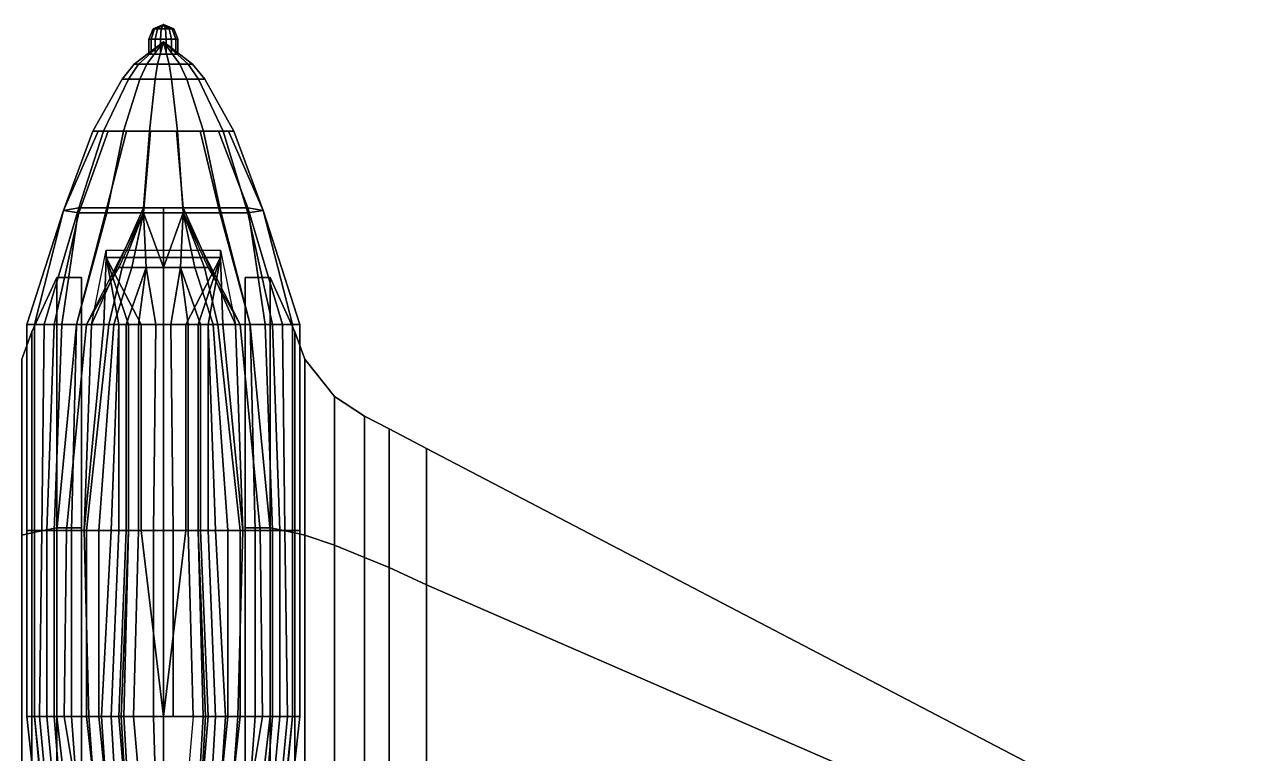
# Model space of a CAD drawing. Header units: millimetres. Extents: x -4.6 to 4.6, y -2.9 to 16.8.
# Drawn here: x -0.56 to 4.37, y 0 to 2.94 of the extents above; entities that cross this region are included whole.
import ezdxf

# ---------------------------------------------------------------- set-up
doc = ezdxf.new("R2010")
doc.units = ezdxf.units.MM
doc.layers.add('wing1', color=5, linetype='Continuous')
doc.layers.add('wing2', color=1, linetype='Continuous')

msp = doc.modelspace()

# ---------------------------------------------------------------- linework, layer by layer
for points in [[(-0.0416, 2.9224, 0.0417), (-0.0588, 2.88, 0.0383), (-0.0499, 2.88, 0.0833), (-0.0353, 2.9224, 0.0736)], [(-0.0236, 2.9224, 0.0147), (-0.0333, 2.88, 0.0001), (-0.0588, 2.88, 0.0383), (-0.0416, 2.9224, 0.0417)], [(-0.0353, 2.9224, 0.0736), (-0.0499, 2.88, 0.0833), (-0.0117, 2.88, 0.1088), (-0.0083, 2.9224, 0.0916)], [(0, 2.94, 0.05), (-0.0416, 2.9224, 0.0417), (-0.0353, 2.9224, 0.0736), (0, 2.94, 0.05)], [(0, 2.94, 0.05), (-0.0236, 2.9224, 0.0147), (-0.0416, 2.9224, 0.0417), (0, 2.94, 0.05)], [(0, 2.94, 0.05), (-0.0353, 2.9224, 0.0736), (-0.0083, 2.9224, 0.0916), (0, 2.94, 0.05)], [(0.0083, 2.9224, 0.0084), (0.0117, 2.88, -0.0088), (-0.0333, 2.88, 0.0001), (-0.0236, 2.9224, 0.0147)], [(0, 2.94, 0.05), (0.0083, 2.9224, 0.0084), (-0.0236, 2.9224, 0.0147), (0, 2.94, 0.05)], [(-0.0083, 2.9224, 0.0916), (-0.0117, 2.88, 0.1088), (0.0333, 2.88, 0.0999), (0.0236, 2.9224, 0.0853)], [(0, 2.94, 0.05), (-0.0083, 2.9224, 0.0916), (0.0236, 2.9224, 0.0853), (0, 2.94, 0.05)], [(0, 2.94, 0.05), (0.0236, 2.9224, 0.0853), (0.0416, 2.9224, 0.0583), (0, 2.94, 0.05)], [(0, 2.94, 0.05), (0.0416, 2.9224, 0.0583), (0.0353, 2.9224, 0.0264), (0, 2.94, 0.05)], [(0, 2.94, 0.05), (0.0353, 2.9224, 0.0264), (0.0083, 2.9224, 0.0084), (0, 2.94, 0.05)], [(0.0353, 2.9224, 0.0264), (0.0499, 2.88, 0.0167), (0.0117, 2.88, -0.0088), (0.0083, 2.9224, 0.0084)], [(0.0236, 2.9224, 0.0853), (0.0333, 2.88, 0.0999), (0.0588, 2.88, 0.0617), (0.0416, 2.9224, 0.0583)], [(0.0416, 2.9224, 0.0583), (0.0588, 2.88, 0.0617), (0.0499, 2.88, 0.0167), (0.0353, 2.9224, 0.0264)], [(0, 2.87, 0.05), (-0.0999, 2.78, -0.0168), (-0.1179, 2.78, 0.0735), (0, 2.87, 0.05)], [(0, 2.87, 0.05), (-0.1179, 2.78, 0.0735), (-0.0668, 2.78, 0.1499), (0, 2.87, 0.05)], [(0, 2.87, 0.05), (-0.0235, 2.78, -0.0679), (-0.0999, 2.78, -0.0168), (0, 2.87, 0.05)], [(0, 2.87, 0.05), (-0.0668, 2.78, 0.1499), (0.0235, 2.78, 0.1679), (0, 2.87, 0.05)], [(-0.0588, 2.82, 0.0617), (-0.0333, 2.82, 0.0999), (-0.0333, 2.88, 0.0999), (-0.0588, 2.88, 0.0617)], [(-0.0499, 2.82, 0.0167), (-0.0588, 2.82, 0.0617), (-0.0588, 2.88, 0.0617), (-0.0499, 2.88, 0.0167)], [(-0.0117, 2.82, -0.0088), (-0.0499, 2.82, 0.0167), (-0.0499, 2.88, 0.0167), (-0.0117, 2.88, -0.0088)], [(-0.0333, 2.82, 0.0999), (0.0117, 2.82, 0.1088), (0.0117, 2.88, 0.1088), (-0.0333, 2.88, 0.0999)], [(0, 2.87, 0.05), (0.0668, 2.78, -0.0499), (-0.0235, 2.78, -0.0679), (0, 2.87, 0.05)], [(0.0333, 2.82, 0.0001), (-0.0117, 2.82, -0.0088), (-0.0117, 2.88, -0.0088), (0.0333, 2.88, 0.0001)], [(0, 2.87, 0.05), (0.1179, 2.78, 0.0265), (0.0668, 2.78, -0.0499), (0, 2.87, 0.05)], [(0, 2.87, 0.05), (0.0235, 2.78, 0.1679), (0.0999, 2.78, 0.1168), (0, 2.87, 0.05)], [(0, 2.87, 0.05), (0.0999, 2.78, 0.1168), (0.1179, 2.78, 0.0265), (0, 2.87, 0.05)], [(0.0117, 2.82, 0.1088), (0.0499, 2.82, 0.0833), (0.0499, 2.88, 0.0833), (0.0117, 2.88, 0.1088)], [(0.0588, 2.82, 0.0383), (0.0333, 2.82, 0.0001), (0.0333, 2.88, 0.0001), (0.0588, 2.88, 0.0383)], [(0.0499, 2.82, 0.0833), (0.0588, 2.82, 0.0383), (0.0588, 2.88, 0.0383), (0.0499, 2.88, 0.0833)], [(-0.0999, 2.78, -0.0168), (-0.1413, 2.72, -0.0444), (-0.1667, 2.72, 0.0832), (-0.1179, 2.78, 0.0735)], [(-0.1179, 2.78, 0.0735), (-0.1667, 2.72, 0.0832), (-0.0944, 2.72, 0.1913), (-0.0668, 2.78, 0.1499)], [(-0.0235, 2.78, -0.0679), (-0.0332, 2.72, -0.1167), (-0.1413, 2.72, -0.0444), (-0.0999, 2.78, -0.0168)], [(-0.0668, 2.78, 0.1499), (-0.0944, 2.72, 0.1913), (0.0332, 2.72, 0.2167), (0.0235, 2.78, 0.1679)], [(0.0668, 2.78, -0.0499), (0.0944, 2.72, -0.0913), (-0.0332, 2.72, -0.1167), (-0.0235, 2.78, -0.0679)], [(0.0235, 2.78, 0.1679), (0.0332, 2.72, 0.2167), (0.1413, 2.72, 0.1444), (0.0999, 2.78, 0.1168)], [(0.1179, 2.78, 0.0265), (0.1667, 2.72, 0.0168), (0.0944, 2.72, -0.0913), (0.0668, 2.78, -0.0499)], [(0.0999, 2.78, 0.1168), (0.1413, 2.72, 0.1444), (0.1667, 2.72, 0.0168), (0.1179, 2.78, 0.0265)], [(-0.2844, 2.51, 0.1066), (-0.1611, 2.51, 0.2911), (-0.0944, 2.72, 0.1913), (-0.1667, 2.72, 0.0832)], [(-0.2411, 2.51, -0.1111), (-0.2844, 2.51, 0.1066), (-0.1667, 2.72, 0.0832), (-0.1413, 2.72, -0.0444)], [(-0.0566, 2.51, -0.2344), (-0.2411, 2.51, -0.1111), (-0.1413, 2.72, -0.0444), (-0.0332, 2.72, -0.1167)], [(-0.1611, 2.51, 0.2911), (0.0566, 2.51, 0.3344), (0.0332, 2.72, 0.2167), (-0.0944, 2.72, 0.1913)], [(0.1611, 2.51, -0.1911), (-0.0566, 2.51, -0.2344), (-0.0332, 2.72, -0.1167), (0.0944, 2.72, -0.0913)], [(0.0566, 2.51, 0.3344), (0.2411, 2.51, 0.2111), (0.1413, 2.72, 0.1444), (0.0332, 2.72, 0.2167)], [(0.2844, 2.51, -0.0066), (0.1611, 2.51, -0.1911), (0.0944, 2.72, -0.0913), (0.1667, 2.72, 0.0168)], [(0.2411, 2.51, 0.2111), (0.2844, 2.51, -0.0066), (0.1667, 2.72, 0.0168), (0.1413, 2.72, 0.1444)], [(-0.4021, 2.19, 0.13), (-0.3409, 2.18, 0.2778), (-0.2228, 2.51, 0.1989), (-0.2844, 2.51, 0.1066)], [(-0.3409, 2.2, -0.1778), (-0.4021, 2.19, -0.03), (-0.2628, 2.51, -0.0023), (-0.2411, 2.51, -0.1111)], [(-0.4021, 2.19, -0.03), (-0.4021, 2.19, 0.13), (-0.2844, 2.51, 0.1066), (-0.2628, 2.51, -0.0023)], [(-0.3409, 2.18, 0.2778), (-0.2278, 2.18, 0.3909), (-0.1611, 2.51, 0.2911), (-0.2228, 2.51, 0.1989)], [(-0.2278, 2.2, -0.2909), (-0.3409, 2.2, -0.1778), (-0.2411, 2.51, -0.1111), (-0.1489, 2.51, -0.1728)], [(-0.2278, 2.18, 0.3909), (-0.08, 2.18, 0.4521), (-0.0523, 2.51, 0.3128), (-0.1611, 2.51, 0.2911)], [(-0.08, 2.2, -0.3521), (-0.2278, 2.2, -0.2909), (-0.1489, 2.51, -0.1728), (-0.0566, 2.51, -0.2344)], [(-0.08, 2.18, 0.4521), (0.08, 2.18, 0.4521), (0.0566, 2.51, 0.3344), (-0.0523, 2.51, 0.3128)], [(0.08, 2.2, -0.3521), (-0.08, 2.2, -0.3521), (-0.0566, 2.51, -0.2344), (0.0523, 2.51, -0.2128)], [(0.2278, 2.2, -0.2909), (0.08, 2.2, -0.3521), (0.0523, 2.51, -0.2128), (0.1611, 2.51, -0.1911)], [(0.08, 2.18, 0.4521), (0.2278, 2.18, 0.3909), (0.1489, 2.51, 0.2728), (0.0566, 2.51, 0.3344)], [(0.2278, 2.18, 0.3909), (0.3409, 2.18, 0.2778), (0.2411, 2.51, 0.2111), (0.1489, 2.51, 0.2728)], [(0.3409, 2.2, -0.1778), (0.2278, 2.2, -0.2909), (0.1611, 2.51, -0.1911), (0.2228, 2.51, -0.0989)], [(0.4021, 2.19, -0.03), (0.3409, 2.2, -0.1778), (0.2228, 2.51, -0.0989), (0.2844, 2.51, -0.0066)], [(0.3409, 2.18, 0.2778), (0.4021, 2.19, 0.13), (0.2628, 2.51, 0.1023), (0.2411, 2.51, 0.2111)], [(0.4021, 2.19, 0.13), (0.4021, 2.19, -0.03), (0.2844, 2.51, -0.0066), (0.2628, 2.51, 0.1023)], [(-0.55, 1.73, -0.06), (-0.55, 1.73, 0.02), (-0.4021, 2.19, 0.13), (-0.4021, 2.19, -0.03)], [(-0.55, 1.73, 0.02), (-0.52, 1.73, 0.16), (-0.4021, 2.19, 0.13)], [(-0.52, 1.73, -0.17), (-0.55, 1.73, -0.06), (-0.4021, 2.19, -0.03)], [(-0.48, 1.73, -0.25), (-0.52, 1.73, -0.17), (-0.4021, 2.19, -0.03), (-0.3409, 2.2, -0.1778)], [(-0.52, 1.73, 0.16), (-0.44, 1.73, 0.31), (-0.3409, 2.18, 0.2778), (-0.4021, 2.19, 0.13)], [(-0.41, 1.73, -0.35), (-0.48, 1.73, -0.25), (-0.3409, 2.2, -0.1778)], [(-0.44, 1.73, 0.31), (-0.35, 1.73, 0.4), (-0.2278, 2.18, 0.3909), (-0.3409, 2.18, 0.2778)], [(-0.35, 1.73, -0.4), (-0.41, 1.73, -0.35), (-0.3409, 2.2, -0.1778), (-0.2278, 2.2, -0.2909)], [(-0.29, 1.73, -0.44), (-0.35, 1.73, -0.4), (-0.2278, 2.2, -0.2909), (-0.08, 2.2, -0.3521)], [(-0.35, 1.73, 0.4), (-0.31, 1.73, 0.43), (-0.08, 2.18, 0.4521), (-0.2278, 2.18, 0.3909)], [(0, 1.73, -0.5), (-0.29, 1.73, -0.44), (-0.08, 2.2, -0.3521), (0, 2.2, -0.3521)], [(-0.1663, 1.96, 0.4989), (-0.1663, 1.96, 0.4989), (-0.08, 2.18, 0.4521), (-0.18, 1.96, 0.43)], [(-0.1273, 1.96, 0.5573), (-0.1273, 1.96, 0.5573), (-0.08, 2.18, 0.4521), (-0.1663, 1.96, 0.4989)], [(-0.0689, 1.96, 0.5963), (-0.0689, 1.96, 0.5963), (-0.08, 2.18, 0.4521), (-0.1273, 1.96, 0.5573)], [(0, 1.96, 0.61), (0, 1.96, 0.61), (0.08, 2.18, 0.4521), (-0.08, 2.18, 0.4521)], [(0, 1.96, 0.61), (0, 1.96, 0.61), (-0.08, 2.18, 0.4521), (-0.0689, 1.96, 0.5963)], [(0.29, 1.73, -0.44), (0, 1.73, -0.5), (0, 2.2, -0.3521), (0.08, 2.2, -0.3521)], [(0.0689, 1.96, 0.5963), (0.0689, 1.96, 0.5963), (0.08, 2.18, 0.4521), (0, 1.96, 0.61)], [(0.1273, 1.96, 0.5573), (0.1273, 1.96, 0.5573), (0.08, 2.18, 0.4521), (0.0689, 1.96, 0.5963)], [(0.35, 1.73, -0.4), (0.29, 1.73, -0.44), (0.08, 2.2, -0.3521), (0.2278, 2.2, -0.2909)], [(0.2278, 2.18, 0.3909), (0.08, 2.18, 0.4521), (0.31, 1.73, 0.43), (0.35, 1.73, 0.4)], [(0.1663, 1.96, 0.4989), (0.1663, 1.96, 0.4989), (0.08, 2.18, 0.4521), (0.1273, 1.96, 0.5573)], [(0.18, 1.96, 0.43), (0.18, 1.96, 0.43), (0.08, 2.18, 0.4521), (0.1663, 1.96, 0.4989)], [(0.41, 1.73, -0.35), (0.35, 1.73, -0.4), (0.2278, 2.2, -0.2909), (0.3409, 2.2, -0.1778)], [(0.3409, 2.18, 0.2778), (0.2278, 2.18, 0.3909), (0.35, 1.73, 0.4), (0.44, 1.73, 0.31)], [(0.48, 1.73, -0.25), (0.41, 1.73, -0.35), (0.3409, 2.2, -0.1778)], [(0.3409, 2.2, -0.1778), (0.4021, 2.19, -0.03), (0.52, 1.73, -0.17), (0.48, 1.73, -0.25)], [(0.4021, 2.19, 0.13), (0.3409, 2.18, 0.2778), (0.44, 1.73, 0.31), (0.52, 1.73, 0.16)], [(0.4021, 2.19, -0.03), (0.4021, 2.19, 0.13), (0.55, 1.73, 0.02), (0.55, 1.73, -0.06)], [(0.4021, 2.19, 0.13), (0.4021, 2.19, 0.13), (0.52, 1.73, 0.16), (0.55, 1.73, 0.02)], [(0.4021, 2.19, -0.03), (0.4021, 2.19, -0.03), (0.55, 1.73, -0.06), (0.52, 1.73, -0.17)], [(-0.31, 1.73, 0.43), (-0.22, 1.73, 0.59), (-0.1663, 1.96, 0.4989), (-0.18, 1.96, 0.43)], [(-0.22, 1.73, 0.59), (-0.2, 1.73, 0.62), (-0.1273, 1.96, 0.5573), (-0.1663, 1.96, 0.4989)], [(-0.2, 1.73, 0.62), (-0.15, 1.73, 0.66), (-0.0689, 1.96, 0.5963), (-0.1273, 1.96, 0.5573)], [(-0.15, 1.73, 0.66), (-0.1, 1.73, 0.68), (-0.0689, 1.96, 0.5963)], [(-0.1, 1.73, 0.68), (-0.03, 1.73, 0.7), (-0.0689, 1.96, 0.5963)], [(-0.03, 1.73, 0.7), (0, 1.73, 0.7), (0, 1.96, 0.61), (-0.0689, 1.96, 0.5963)], [(0, 1.73, 0.7), (0.03, 1.73, 0.7), (0.0689, 1.96, 0.5963), (0, 1.96, 0.61)], [(0.03, 1.73, 0.7), (0.1, 1.73, 0.68), (0.0689, 1.96, 0.5963)], [(0.15, 1.73, 0.66), (0.2, 1.73, 0.62), (0.1273, 1.96, 0.5573), (0.0689, 1.96, 0.5963)], [(0.1, 1.73, 0.68), (0.15, 1.73, 0.66), (0.0689, 1.96, 0.5963)], [(0.2, 1.73, 0.62), (0.22, 1.73, 0.59), (0.1663, 1.96, 0.4989), (0.1273, 1.96, 0.5573)], [(0.22, 1.73, 0.59), (0.31, 1.73, 0.43), (0.18, 1.96, 0.43), (0.1663, 1.96, 0.4989)], [(-0.55, 0.9, 0.02), (-0.52, 0.9, 0.16), (-0.52, 1.73, 0.16), (-0.55, 1.73, 0.02)], [(-0.52, 0.9, -0.27), (-0.55, 0.9, -0.06), (-0.55, 1.73, -0.06), (-0.52, 1.73, -0.17)], [(-0.55, 0.9, -0.06), (-0.55, 0.9, 0.02), (-0.55, 1.73, 0.02), (-0.55, 1.73, -0.06)], [(-0.49, 0.9, -0.35), (-0.52, 0.9, -0.27), (-0.52, 1.73, -0.17), (-0.48, 1.73, -0.25)], [(-0.52, 0.9, 0.16), (-0.47, 0.9, 0.31), (-0.44, 1.73, 0.31), (-0.52, 1.73, 0.16)], [(-0.44, 0.9, -0.41), (-0.49, 0.9, -0.35), (-0.48, 1.73, -0.25), (-0.41, 1.73, -0.35)], [(-0.47, 0.9, 0.31), (-0.43, 0.9, 0.36), (-0.35, 1.73, 0.4), (-0.44, 1.73, 0.31)], [(-0.37, 0.9, -0.47), (-0.44, 0.9, -0.41), (-0.41, 1.73, -0.35), (-0.35, 1.73, -0.4)], [(-0.43, 0.9, 0.36), (-0.39, 0.9, 0.43), (-0.31, 1.73, 0.43), (-0.35, 1.73, 0.4)], [(-0.35, 1.73, -0.4), (-0.29, 1.73, -0.44), (-0.32, 0.9, -0.5), (-0.37, 0.9, -0.47)], [(0.37, 0.9, -0.47), (0.32, 0.9, -0.5), (0.29, 1.73, -0.44), (0.35, 1.73, -0.4)], [(0.35, 1.73, 0.4), (0.31, 1.73, 0.43), (0.39, 0.9, 0.43), (0.43, 0.9, 0.36)], [(0.35, 1.73, -0.4), (0.41, 1.73, -0.35), (0.44, 0.9, -0.41), (0.37, 0.9, -0.47)], [(0.44, 1.73, 0.31), (0.35, 1.73, 0.4), (0.43, 0.9, 0.36), (0.47, 0.9, 0.31)], [(0.41, 1.73, -0.35), (0.48, 1.73, -0.25), (0.49, 0.9, -0.35), (0.44, 0.9, -0.41)], [(0.52, 1.73, 0.16), (0.44, 1.73, 0.31), (0.47, 0.9, 0.31), (0.52, 0.9, 0.16)], [(0.48, 1.73, -0.25), (0.52, 1.73, -0.17), (0.52, 0.9, -0.27), (0.49, 0.9, -0.35)], [(0.55, 1.73, 0.02), (0.52, 1.73, 0.16), (0.52, 0.9, 0.16), (0.55, 0.9, 0.02)], [(0.52, 1.73, -0.17), (0.55, 1.73, -0.06), (0.55, 0.9, -0.06), (0.52, 0.9, -0.27)], [(0.55, 1.73, -0.06), (0.55, 1.73, 0.02), (0.55, 0.9, 0.02), (0.55, 0.9, -0.06)], [(-0.55, 0.15, 0.04), (-0.52, 0.15, 0.24), (-0.52, 0.9, 0.16), (-0.55, 0.9, 0.02)], [(-0.52, 0.15, -0.25), (-0.55, 0.15, -0.04), (-0.55, 0.9, -0.06), (-0.52, 0.9, -0.27)], [(-0.55, 0.15, -0.04), (-0.55, 0.15, 0.04), (-0.55, 0.9, 0.02), (-0.55, 0.9, -0.06)], [(-0.5, 0.15, -0.32), (-0.52, 0.15, -0.25), (-0.52, 0.9, -0.27), (-0.49, 0.9, -0.35)], [(-0.52, 0.15, 0.24), (-0.47, 0.15, 0.33), (-0.47, 0.9, 0.31), (-0.52, 0.9, 0.16)], [(-0.44, 0.15, -0.4), (-0.5, 0.15, -0.32), (-0.49, 0.9, -0.35), (-0.44, 0.9, -0.41)], [(-0.47, 0.15, 0.33), (-0.43, 0.15, 0.37), (-0.43, 0.9, 0.36), (-0.47, 0.9, 0.31)], [(-0.37, 0.15, -0.46), (-0.44, 0.15, -0.4), (-0.44, 0.9, -0.41), (-0.37, 0.9, -0.47)], [(-0.43, 0.15, 0.37), (-0.4, 0.15, 0.4), (-0.39, 0.9, 0.43), (-0.43, 0.9, 0.36)], [(-0.37, 0.9, -0.47), (-0.32, 0.9, -0.5), (-0.3, 0.15, -0.5), (-0.37, 0.15, -0.46)], [(0.37, 0.15, -0.46), (0.3, 0.15, -0.5), (0.32, 0.9, -0.5), (0.37, 0.9, -0.47)], [(0.37, 0.9, -0.47), (0.44, 0.9, -0.41), (0.44, 0.15, -0.4), (0.37, 0.15, -0.46)], [(0.43, 0.9, 0.36), (0.39, 0.9, 0.43), (0.4, 0.15, 0.4), (0.43, 0.15, 0.37)], [(0.47, 0.9, 0.31), (0.43, 0.9, 0.36), (0.43, 0.15, 0.37), (0.47, 0.15, 0.33)], [(0.44, 0.9, -0.41), (0.49, 0.9, -0.35), (0.5, 0.15, -0.32), (0.44, 0.15, -0.4)], [(0.52, 0.9, 0.16), (0.47, 0.9, 0.31), (0.47, 0.15, 0.33), (0.52, 0.15, 0.24)], [(0.49, 0.9, -0.35), (0.52, 0.9, -0.27), (0.52, 0.15, -0.25), (0.5, 0.15, -0.32)], [(0.55, 0.9, 0.02), (0.52, 0.9, 0.16), (0.52, 0.15, 0.24), (0.55, 0.15, 0.04)], [(0.52, 0.9, -0.27), (0.55, 0.9, -0.06), (0.55, 0.15, -0.04), (0.52, 0.15, -0.25)], [(0.55, 0.9, -0.06), (0.55, 0.9, 0.02), (0.55, 0.15, 0.04), (0.55, 0.15, -0.04)], [(0, 0.61, 1.2), (0, 0.64, 1.2), (0, 0.8, 0.76), (0, 0.7, 0.75)], [(0, 0.7, 0.75), (0, 0.8, 0.76), (0, 0.64, 1.2), (0, 0.61, 1.2)], [(-0.4, -1.23, 0.01), (-0.38, -1.23, 0.1), (-0.52, 0.15, 0.24), (-0.55, 0.15, 0.04)], [(-0.39, -1.23, -0.18), (-0.4, -1.23, -0.14), (-0.55, 0.15, -0.04), (-0.52, 0.15, -0.25)], [(-0.4, -1.23, -0.14), (-0.4, -1.23, 0.01), (-0.55, 0.15, 0.04), (-0.55, 0.15, -0.04)], [(-0.37, -1.23, -0.24), (-0.39, -1.23, -0.18), (-0.52, 0.15, -0.25), (-0.5, 0.15, -0.32)], [(-0.38, -1.23, 0.1), (-0.34, -1.23, 0.17), (-0.47, 0.15, 0.33), (-0.52, 0.15, 0.24)], [(-0.33, -1.23, -0.3), (-0.37, -1.23, -0.24), (-0.5, 0.15, -0.32), (-0.44, 0.15, -0.4)], [(-0.34, -1.23, 0.17), (-0.27, -1.23, 0.26), (-0.43, 0.15, 0.37), (-0.47, 0.15, 0.33)], [(-0.27, -1.23, -0.35), (-0.33, -1.23, -0.3), (-0.44, 0.15, -0.4), (-0.37, 0.15, -0.46)], [(-0.27, -1.23, 0.26), (-0.17, -1.23, 0.32), (-0.4, 0.15, 0.4), (-0.43, 0.15, 0.37)], [(-0.37, 0.15, -0.46), (-0.3, 0.15, -0.5), (-0.2, -1.23, -0.4), (-0.27, -1.23, -0.35)], [(0.43, 0.15, 0.37), (0.4, 0.15, 0.4), (0.17, -1.23, 0.32), (0.27, -1.23, 0.26)], [(0.27, -1.23, -0.35), (0.2, -1.23, -0.4), (0.3, 0.15, -0.5), (0.37, 0.15, -0.46)], [(0.37, 0.15, -0.46), (0.44, 0.15, -0.4), (0.33, -1.23, -0.3), (0.27, -1.23, -0.35)], [(0.47, 0.15, 0.33), (0.43, 0.15, 0.37), (0.27, -1.23, 0.26), (0.34, -1.23, 0.17)], [(0.44, 0.15, -0.4), (0.5, 0.15, -0.32), (0.37, -1.23, -0.24), (0.33, -1.23, -0.3)], [(0.52, 0.15, 0.24), (0.47, 0.15, 0.33), (0.34, -1.23, 0.17), (0.38, -1.23, 0.1)], [(0.5, 0.15, -0.32), (0.52, 0.15, -0.25), (0.39, -1.23, -0.18), (0.37, -1.23, -0.24)], [(0.55, 0.15, 0.04), (0.52, 0.15, 0.24), (0.38, -1.23, 0.1), (0.4, -1.23, 0.01)], [(0.52, 0.15, -0.25), (0.55, 0.15, -0.04), (0.4, -1.23, -0.14), (0.39, -1.23, -0.18)], [(0.55, 0.15, -0.04), (0.55, 0.15, 0.04), (0.4, -1.23, 0.01), (0.4, -1.23, -0.14)]]:
    msp.add_3dface(points)
at = {"color": 3}
for points in [[(-0.23, 2, -0.5), (-0.24, 1.73, -0.49), (-0.29, 1.73, -0.44), (-0.23, 2.03, -0.33)], [(0.23, 2.03, -0.33), (0.23, 2, -0.5), (-0.23, 2, -0.5), (-0.23, 2.03, -0.33)], [(0.29, 1.73, -0.44), (0.24, 1.73, -0.49), (0.23, 2, -0.5), (0.23, 2.03, -0.33)], [(-0.23, 2, -0.5), (-0.18, 1.73, -0.58), (-0.24, 1.73, -0.49), (-0.23, 2, -0.5)], [(0.23, 2, -0.5), (0.09, 1.73, -0.7), (-0.09, 1.73, -0.7), (-0.23, 2, -0.5)], [(-0.23, 2, -0.5), (-0.09, 1.73, -0.7), (-0.14, 1.73, -0.67), (-0.23, 2, -0.5)], [(-0.23, 2, -0.5), (-0.14, 1.73, -0.67), (-0.14, 1.73, -0.65), (-0.23, 2, -0.5)], [(-0.23, 2, -0.5), (-0.14, 1.73, -0.65), (-0.18, 1.73, -0.58), (-0.23, 2, -0.5)], [(0.14, 1.73, -0.67), (0.09, 1.73, -0.7), (0.23, 2, -0.5)], [(0.14, 1.73, -0.65), (0.14, 1.73, -0.67), (0.23, 2, -0.5)], [(0.18, 1.73, -0.58), (0.14, 1.73, -0.65), (0.23, 2, -0.5)], [(0.24, 1.73, -0.49), (0.18, 1.73, -0.58), (0.23, 2, -0.5)], [(-0.24, 1.73, -0.49), (-0.18, 1.73, -0.58), (-0.21, 0.9, -0.63), (-0.32, 0.9, -0.5)], [(-0.29, 1.73, -0.44), (-0.24, 1.73, -0.49), (-0.32, 0.9, -0.5)], [(-0.18, 1.73, -0.58), (-0.18, 1.73, -0.58), (-0.18, 0.9, -0.7), (-0.21, 0.9, -0.63)], [(-0.18, 1.73, -0.58), (-0.14, 1.73, -0.65), (-0.14, 0.9, -0.81), (-0.18, 0.9, -0.7)], [(-0.14, 1.73, -0.67), (-0.09, 1.73, -0.7), (-0.09, 0.9, -0.86), (-0.14, 0.9, -0.84)], [(-0.14, 1.73, -0.65), (-0.14, 1.73, -0.67), (-0.14, 0.9, -0.84), (-0.14, 0.9, -0.81)], [(-0.09, 1.73, -0.7), (0, 1.73, -0.7), (0, 0.9, -0.86), (-0.09, 0.9, -0.86)], [(0.09, 0.9, -0.86), (0, 0.9, -0.86), (0, 1.73, -0.7), (0.09, 1.73, -0.7)], [(0.14, 0.9, -0.84), (0.09, 0.9, -0.86), (0.09, 1.73, -0.7), (0.14, 1.73, -0.67)], [(0.14, 0.9, -0.81), (0.14, 0.9, -0.84), (0.14, 1.73, -0.67), (0.14, 1.73, -0.65)], [(0.18, 0.9, -0.7), (0.14, 0.9, -0.81), (0.14, 1.73, -0.65), (0.18, 1.73, -0.58)], [(0.32, 0.9, -0.5), (0.21, 0.9, -0.63), (0.18, 1.73, -0.58), (0.24, 1.73, -0.49)], [(0.21, 0.9, -0.63), (0.18, 0.9, -0.7), (0.18, 1.73, -0.58)], [(0.32, 0.9, -0.5), (0.32, 0.9, -0.5), (0.24, 1.73, -0.49), (0.29, 1.73, -0.44)], [(-0.32, 0.9, -0.5), (-0.21, 0.9, -0.63), (-0.25, 0.15, -0.55), (-0.3, 0.15, -0.5)], [(-0.21, 0.9, -0.63), (-0.18, 0.9, -0.7), (-0.21, 0.15, -0.64), (-0.25, 0.15, -0.55)], [(-0.18, 0.9, -0.7), (-0.14, 0.9, -0.81), (-0.17, 0.15, -0.72), (-0.21, 0.15, -0.64)], [(-0.14, 0.9, -0.81), (-0.14, 0.9, -0.84), (-0.16, 0.15, -0.76), (-0.17, 0.15, -0.72)], [(-0.14, 0.9, -0.84), (-0.09, 0.9, -0.86), (0, 0.15, -0.76), (-0.16, 0.15, -0.76)], [(0, 0.15, -0.76), (0, 0.15, -0.76), (-0.09, 0.9, -0.86), (0, 0.9, -0.86)], [(0.16, 0.15, -0.76), (0, 0.15, -0.76), (0.09, 0.9, -0.86), (0.14, 0.9, -0.84)], [(0, 0.15, -0.76), (0, 0.15, -0.76), (0, 0.9, -0.86), (0.09, 0.9, -0.86)], [(0.21, 0.15, -0.64), (0.17, 0.15, -0.72), (0.14, 0.9, -0.81), (0.18, 0.9, -0.7)], [(0.17, 0.15, -0.72), (0.16, 0.15, -0.76), (0.14, 0.9, -0.84), (0.14, 0.9, -0.81)], [(0.25, 0.15, -0.55), (0.21, 0.15, -0.64), (0.18, 0.9, -0.7), (0.21, 0.9, -0.63)], [(0.3, 0.15, -0.5), (0.25, 0.15, -0.55), (0.21, 0.9, -0.63), (0.32, 0.9, -0.5)], [(-0.3, 0.15, -0.5), (-0.25, 0.15, -0.55), (-0.16, -1.23, -0.44), (-0.2, -1.23, -0.4)], [(-0.25, 0.15, -0.55), (-0.21, 0.15, -0.64), (-0.13, -1.23, -0.5), (-0.16, -1.23, -0.44)], [(-0.21, 0.15, -0.64), (-0.17, 0.15, -0.72), (-0.09, -1.23, -0.58), (-0.13, -1.23, -0.5)], [(-0.17, 0.15, -0.72), (-0.16, 0.15, -0.76), (-0.08, -1.23, -0.64), (-0.09, -1.23, -0.58)], [(-0.16, 0.15, -0.76), (0, 0.15, -0.76), (0, -1.23, -0.64), (-0.08, -1.23, -0.64)], [(0.08, -1.23, -0.64), (0, -1.23, -0.64), (0, 0.15, -0.76), (0.16, 0.15, -0.76)], [(0.09, -1.23, -0.58), (0.08, -1.23, -0.64), (0.16, 0.15, -0.76), (0.17, 0.15, -0.72)], [(0.13, -1.23, -0.5), (0.09, -1.23, -0.58), (0.17, 0.15, -0.72), (0.21, 0.15, -0.64)], [(0.16, -1.23, -0.44), (0.13, -1.23, -0.5), (0.21, 0.15, -0.64), (0.25, 0.15, -0.55)], [(0.2, -1.23, -0.4), (0.16, -1.23, -0.44), (0.25, 0.15, -0.55), (0.3, 0.15, -0.5)]]:
    msp.add_3dface(points, dxfattribs=at)
at = {"color": 4}
for points in [[(-0.39, 0.9, 0.43), (-0.31, 0.9, 0.59), (-0.22, 1.73, 0.59), (-0.31, 1.73, 0.43)], [(-0.31, 0.9, 0.59), (-0.26, 0.9, 0.66), (-0.2, 1.73, 0.62), (-0.22, 1.73, 0.59)], [(-0.26, 0.9, 0.66), (-0.15, 0.9, 0.74), (-0.15, 1.73, 0.66), (-0.2, 1.73, 0.62)], [(-0.15, 0.9, 0.74), (-0.1, 0.9, 0.76), (-0.1, 1.73, 0.68), (-0.15, 1.73, 0.66)], [(-0.1, 0.9, 0.76), (-0.04, 0.9, 0.77), (-0.03, 1.73, 0.7), (-0.1, 1.73, 0.68)], [(-0.04, 0.9, 0.77), (0, 0.9, 0.77), (0, 1.73, 0.7), (-0.03, 1.73, 0.7)], [(0.03, 1.73, 0.7), (0, 1.73, 0.7), (0, 0.9, 0.77), (0.04, 0.9, 0.77)], [(0.1, 1.73, 0.68), (0.03, 1.73, 0.7), (0.04, 0.9, 0.77), (0.1, 0.9, 0.76)], [(0.15, 1.73, 0.66), (0.1, 1.73, 0.68), (0.1, 0.9, 0.76), (0.15, 0.9, 0.74)], [(0.2, 1.73, 0.62), (0.15, 1.73, 0.66), (0.15, 0.9, 0.74), (0.26, 0.9, 0.66)], [(0.22, 1.73, 0.59), (0.2, 1.73, 0.62), (0.26, 0.9, 0.66), (0.31, 0.9, 0.59)], [(0.31, 1.73, 0.43), (0.22, 1.73, 0.59), (0.31, 0.9, 0.59), (0.39, 0.9, 0.43)], [(-0.4, 0.15, 0.4), (-0.31, 0.15, 0.56), (-0.31, 0.9, 0.59), (-0.39, 0.9, 0.43)], [(-0.31, 0.15, 0.56), (-0.26, 0.15, 0.62), (-0.26, 0.9, 0.66), (-0.31, 0.9, 0.59)], [(-0.26, 0.15, 0.62), (-0.18, 0.15, 0.68), (-0.15, 0.9, 0.74), (-0.26, 0.9, 0.66)], [(-0.18, 0.15, 0.68), (-0.12, 0.15, 0.7), (-0.1, 0.9, 0.76), (-0.15, 0.9, 0.74)], [(-0.12, 0.15, 0.7), (-0.04, 0.15, 0.71), (-0.04, 0.9, 0.77), (-0.1, 0.9, 0.76)], [(-0.04, 0.15, 0.71), (0, 0.15, 0.71), (0, 0.9, 0.77), (-0.04, 0.9, 0.77)], [(0.04, 0.9, 0.77), (0, 0.9, 0.77), (0, 0.15, 0.71), (0.04, 0.15, 0.71)], [(0.1, 0.9, 0.76), (0.04, 0.9, 0.77), (0.04, 0.15, 0.71), (0.12, 0.15, 0.7)], [(0.15, 0.9, 0.74), (0.1, 0.9, 0.76), (0.12, 0.15, 0.7), (0.18, 0.15, 0.68)], [(0.26, 0.9, 0.66), (0.15, 0.9, 0.74), (0.18, 0.15, 0.68), (0.26, 0.15, 0.62)], [(0.31, 0.9, 0.59), (0.26, 0.9, 0.66), (0.26, 0.15, 0.62), (0.31, 0.15, 0.56)], [(0.39, 0.9, 0.43), (0.31, 0.9, 0.59), (0.31, 0.15, 0.56), (0.4, 0.15, 0.4)], [(-0.17, -1.23, 0.32), (-0.1571, -1.23, 0.3851), (-0.31, 0.15, 0.56), (-0.4, 0.15, 0.4)], [(-0.1571, -1.23, 0.3851), (-0.1202, -1.23, 0.4402), (-0.26, 0.15, 0.62), (-0.31, 0.15, 0.56)], [(-0.1202, -1.23, 0.4402), (-0.0651, -1.23, 0.4771), (-0.18, 0.15, 0.68), (-0.26, 0.15, 0.62)], [(-0.0651, -1.23, 0.4771), (0, -1.23, 0.49), (-0.12, 0.15, 0.7), (-0.18, 0.15, 0.68)], [(0, -1.23, 0.49), (0, -1.23, 0.49), (-0.04, 0.15, 0.71), (-0.12, 0.15, 0.7)], [(0, -1.23, 0.49), (0, -1.23, 0.49), (0, 0.15, 0.71), (-0.04, 0.15, 0.71)], [(0.18, 0.15, 0.68), (0.12, 0.15, 0.7), (0, -1.23, 0.49), (0.0651, -1.23, 0.4771)], [(0.26, 0.15, 0.62), (0.18, 0.15, 0.68), (0.0651, -1.23, 0.4771), (0.1202, -1.23, 0.4402)], [(0.31, 0.15, 0.56), (0.26, 0.15, 0.62), (0.1202, -1.23, 0.4402), (0.1571, -1.23, 0.3851)], [(0.4, 0.15, 0.4), (0.31, 0.15, 0.56), (0.1571, -1.23, 0.3851), (0.17, -1.23, 0.32)]]:
    msp.add_3dface(points, dxfattribs=at)
at = {"layer": 'wing1'}
for points in [[(0.43, 1.92, -0.06), (0.33, 1.92, -0.05), (0.33, 0.91, 0.38), (0.43, 0.91, 0.3)], [(0.43, 0.91, -0.39), (0.33, 0.91, -0.5), (0.33, 1.92, -0.05), (0.43, 1.92, -0.06)], [(0.53, 1.7, -0.07), (0.43, 1.92, -0.06), (0.43, 0.91, 0.3), (0.53, 0.89, 0.23)], [(0.53, 0.89, -0.3), (0.43, 0.91, -0.39), (0.43, 1.92, -0.06), (0.53, 1.7, -0.07)], [(0.57, 1.59, -0.08), (0.53, 1.7, -0.07), (0.53, 0.89, 0.23), (0.57, 0.88, 0.21)], [(0.57, 0.88, -0.28), (0.53, 0.89, -0.3), (0.53, 1.7, -0.07), (0.57, 1.59, -0.08)], [(0.69, 1.44, -0.09), (0.57, 1.59, -0.08), (0.57, 0.88, 0.21), (0.69, 0.84, 0.17)], [(0.69, 0.84, -0.22), (0.57, 0.88, -0.28), (0.57, 1.59, -0.08), (0.69, 1.44, -0.09)], [(0.81, 1.36, -0.1), (0.69, 1.44, -0.09), (0.69, 0.84, 0.17), (0.81, 0.79, 0.17)], [(0.81, 0.79, -0.19), (0.69, 0.84, -0.22), (0.69, 1.44, -0.09), (0.81, 1.36, -0.1)], [(0.91, 1.31, -0.09), (0.81, 1.36, -0.1), (0.81, 0.79, 0.17), (0.91, 0.75, 0.17)], [(0.91, 0.75, -0.19), (0.81, 0.79, -0.19), (0.81, 1.36, -0.1), (0.91, 1.31, -0.09)], [(1.06, 1.23, -0.08), (0.91, 1.31, -0.09), (0.91, 0.75, 0.17), (1.06, 0.68, 0.16)], [(1.06, 0.68, -0.18), (0.91, 0.75, -0.19), (0.91, 1.31, -0.09), (1.06, 1.23, -0.08)], [(4.37, -0.5, 0.03), (1.06, 1.23, -0.08), (1.06, 0.68, 0.16), (4.37, -0.76, 0.08)], [(4.37, -0.76, -0.01), (1.06, 0.68, -0.18), (1.06, 1.23, -0.08), (4.37, -0.5, 0.03)], [(0.33, 0.91, 0.38), (0.33, -0.24, 0.38), (0.43, -0.24, 0.3), (0.43, 0.91, 0.3)], [(0.43, -0.24, -0.39), (0.33, -0.24, -0.5), (0.33, 0.91, -0.5), (0.43, 0.91, -0.39)], [(0.43, 0.91, 0.3), (0.43, -0.24, 0.3), (0.53, -0.24, 0.23), (0.53, 0.89, 0.23)], [(0.53, -0.24, -0.3), (0.43, -0.24, -0.39), (0.43, 0.91, -0.39), (0.53, 0.89, -0.3)], [(0.53, 0.89, 0.23), (0.53, -0.24, 0.23), (0.57, -0.24, 0.21), (0.57, 0.88, 0.21)], [(0.57, -0.24, -0.28), (0.53, -0.24, -0.3), (0.53, 0.89, -0.3), (0.57, 0.88, -0.28)], [(0.57, 0.88, 0.21), (0.57, -0.24, 0.21), (0.69, -0.24, 0.17), (0.69, 0.84, 0.17)], [(0.69, -0.24, -0.22), (0.57, -0.24, -0.28), (0.57, 0.88, -0.28), (0.69, 0.84, -0.22)], [(0.69, 0.84, 0.17), (0.69, -0.24, 0.17), (0.81, -0.24, 0.17), (0.81, 0.79, 0.17)], [(0.81, -0.24, -0.19), (0.69, -0.24, -0.22), (0.69, 0.84, -0.22), (0.81, 0.79, -0.19)], [(0.81, 0.79, 0.17), (0.81, -0.24, 0.17), (0.91, -0.25, 0.17), (0.91, 0.75, 0.17)], [(0.91, -0.25, -0.19), (0.81, -0.24, -0.19), (0.81, 0.79, -0.19), (0.91, 0.75, -0.19)], [(0.91, 0.75, 0.17), (0.91, -0.25, 0.17), (1.06, -0.3, 0.16), (1.06, 0.68, 0.16)], [(1.06, -0.3, -0.18), (0.91, -0.25, -0.19), (0.91, 0.75, -0.19), (1.06, 0.68, -0.18)], [(1.06, 0.68, 0.16), (1.06, -0.3, 0.16), (4.37, -1.2, 0.08), (4.37, -0.76, 0.08)], [(4.37, -1.2, -0.01), (1.06, -0.3, -0.18), (1.06, 0.68, -0.18), (4.37, -0.76, -0.01)]]:
    msp.add_3dface(points, dxfattribs=at)
at = {"layer": 'wing2'}
for points in [[(-0.53, 0.89, -0.3), (-0.43, 0.91, -0.39), (-0.43, 1.92, -0.06), (-0.53, 1.7, -0.07)], [(-0.53, 1.7, -0.07), (-0.43, 1.92, -0.06), (-0.43, 0.91, 0.3), (-0.53, 0.89, 0.23)], [(-0.43, 1.92, -0.06), (-0.33, 1.92, -0.05), (-0.33, 0.91, 0.38), (-0.43, 0.91, 0.3)], [(-0.43, 0.91, -0.39), (-0.33, 0.91, -0.5), (-0.33, 1.92, -0.05), (-0.43, 1.92, -0.06)], [(-0.57, 0.88, -0.28), (-0.53, 0.89, -0.3), (-0.53, 1.7, -0.07), (-0.57, 1.59, -0.08)], [(-0.57, 1.59, -0.08), (-0.53, 1.7, -0.07), (-0.53, 0.89, 0.23), (-0.57, 0.88, 0.21)], [(-0.57, -0.24, -0.28), (-0.53, -0.24, -0.3), (-0.53, 0.89, -0.3), (-0.57, 0.88, -0.28)], [(-0.53, 0.89, 0.23), (-0.53, -0.24, 0.23), (-0.57, -0.24, 0.21), (-0.57, 0.88, 0.21)], [(-0.53, -0.24, -0.3), (-0.43, -0.24, -0.39), (-0.43, 0.91, -0.39), (-0.53, 0.89, -0.3)], [(-0.43, 0.91, 0.3), (-0.43, -0.24, 0.3), (-0.53, -0.24, 0.23), (-0.53, 0.89, 0.23)], [(-0.33, 0.91, 0.38), (-0.33, -0.24, 0.38), (-0.43, -0.24, 0.3), (-0.43, 0.91, 0.3)], [(-0.43, -0.24, -0.39), (-0.33, -0.24, -0.5), (-0.33, 0.91, -0.5), (-0.43, 0.91, -0.39)]]:
    msp.add_3dface(points, dxfattribs=at)

doc.saveas('drawing.dxf')
